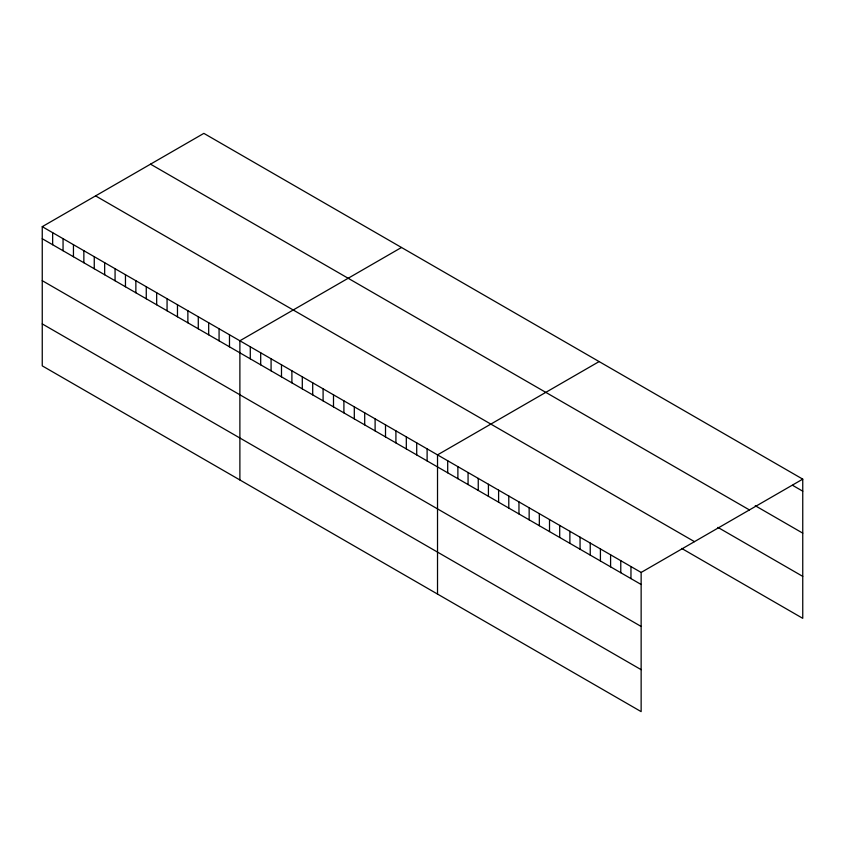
<?xml version="1.0" encoding="UTF-8"?>
<svg xmlns="http://www.w3.org/2000/svg" width="845" height="845" viewBox="0 0 845 845"><rect width="100%" height="100%" fill="white"/><g stroke="black" fill="none" stroke-linecap="round" stroke-linejoin="round"><path stroke-width="1.27" d="M42.25 226.671L641.144 572.445L641.144 711.627L42.25 365.864L42.25 226.671L203.856 133.373L802.75 479.136L802.75 618.329L681.704 548.437M401.491 247.479L239.885 340.778L239.885 479.96M599.126 361.575L437.52 454.885L437.52 594.067M641.144 572.445L802.75 479.136M792.568 485.315L802.75 491.188M755.24 505.711L802.75 533.142M150.526 164.162L749.42 509.926M717.901 527.386L802.75 576.374M95.58 195.882L694.474 541.656M42.25 238.723L641.144 584.486M42.25 280.677L641.144 626.451M42.25 323.91L641.144 669.673M630.962 566.562L630.962 578.614M620.779 560.689L620.779 572.73M610.597 554.806L610.597 566.858M600.415 548.933L600.415 560.974M590.232 543.05L590.232 555.102M580.061 537.177L580.061 549.218M569.879 531.294L569.879 543.346M559.696 525.421L559.696 537.462M549.514 519.538L549.514 531.589M539.332 513.665L539.332 525.706M529.15 507.782L529.15 519.833M518.967 501.909L518.967 513.95M508.785 496.026L508.785 508.077M498.603 490.153L498.603 502.194M488.421 484.269L488.421 496.321M478.249 478.397L478.249 490.438M468.067 472.513L468.067 484.565M457.884 466.641L457.884 478.682M447.702 460.757L447.702 472.809M427.116 448.875L427.116 460.926M416.712 442.875L416.712 454.916M406.318 436.865L406.318 448.917M395.914 430.865L395.914 442.907M385.51 424.855L385.51 436.907M375.106 418.845L375.106 430.897M364.702 412.846L364.702 424.887M354.308 406.836L354.308 418.888M343.904 400.836L343.904 412.878M333.5 394.826L333.5 406.878M323.096 388.827L323.096 400.868M312.703 382.817L312.703 394.868M302.299 376.807L302.299 388.858M291.895 370.807L291.895 382.859M281.491 364.797L281.491 376.849M271.087 358.798L271.087 370.839M260.693 352.787L260.693 364.839M250.289 346.788L250.289 358.829M229.481 334.768L229.481 346.82M219.077 328.768L219.077 340.82M208.683 322.758L208.683 334.81M198.279 316.759L198.279 328.8M187.875 310.749L187.875 322.801M177.471 304.749L177.471 316.791M167.067 298.739L167.067 310.791M156.674 292.74L156.674 304.781M146.269 286.73L146.269 298.781M135.865 280.72L135.865 292.771M125.461 274.72L125.461 286.772M115.068 268.71L115.068 280.762M104.664 262.71L104.664 274.752M94.26 256.7L94.26 268.752M83.856 250.701L83.856 262.742M73.452 244.691L73.452 256.743M63.058 238.681L63.058 250.733M52.654 232.681L52.654 244.733"/></g></svg>
